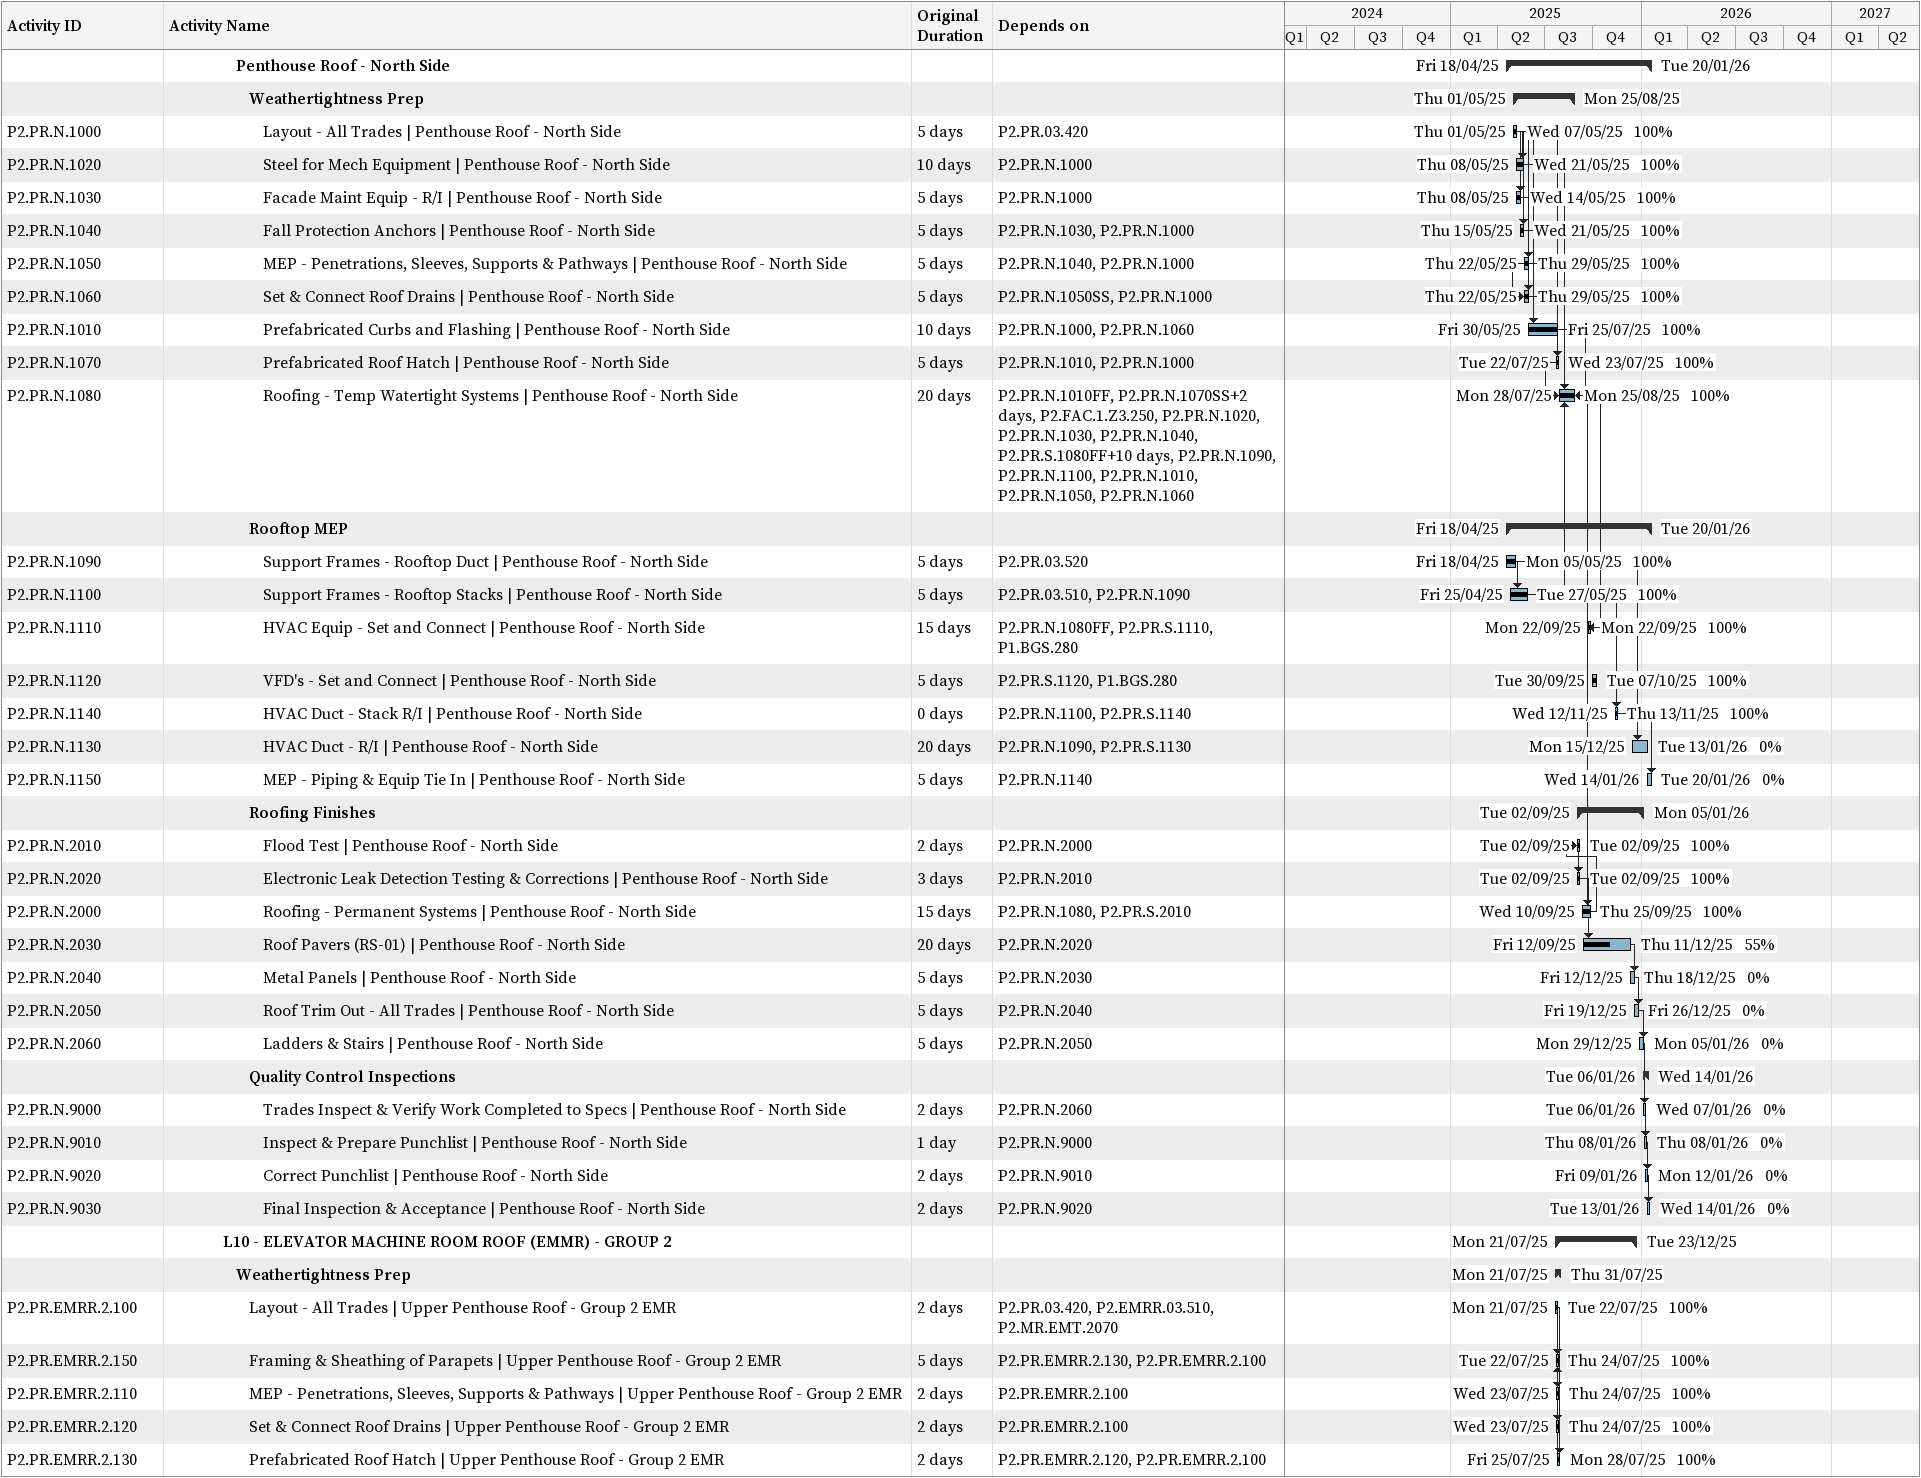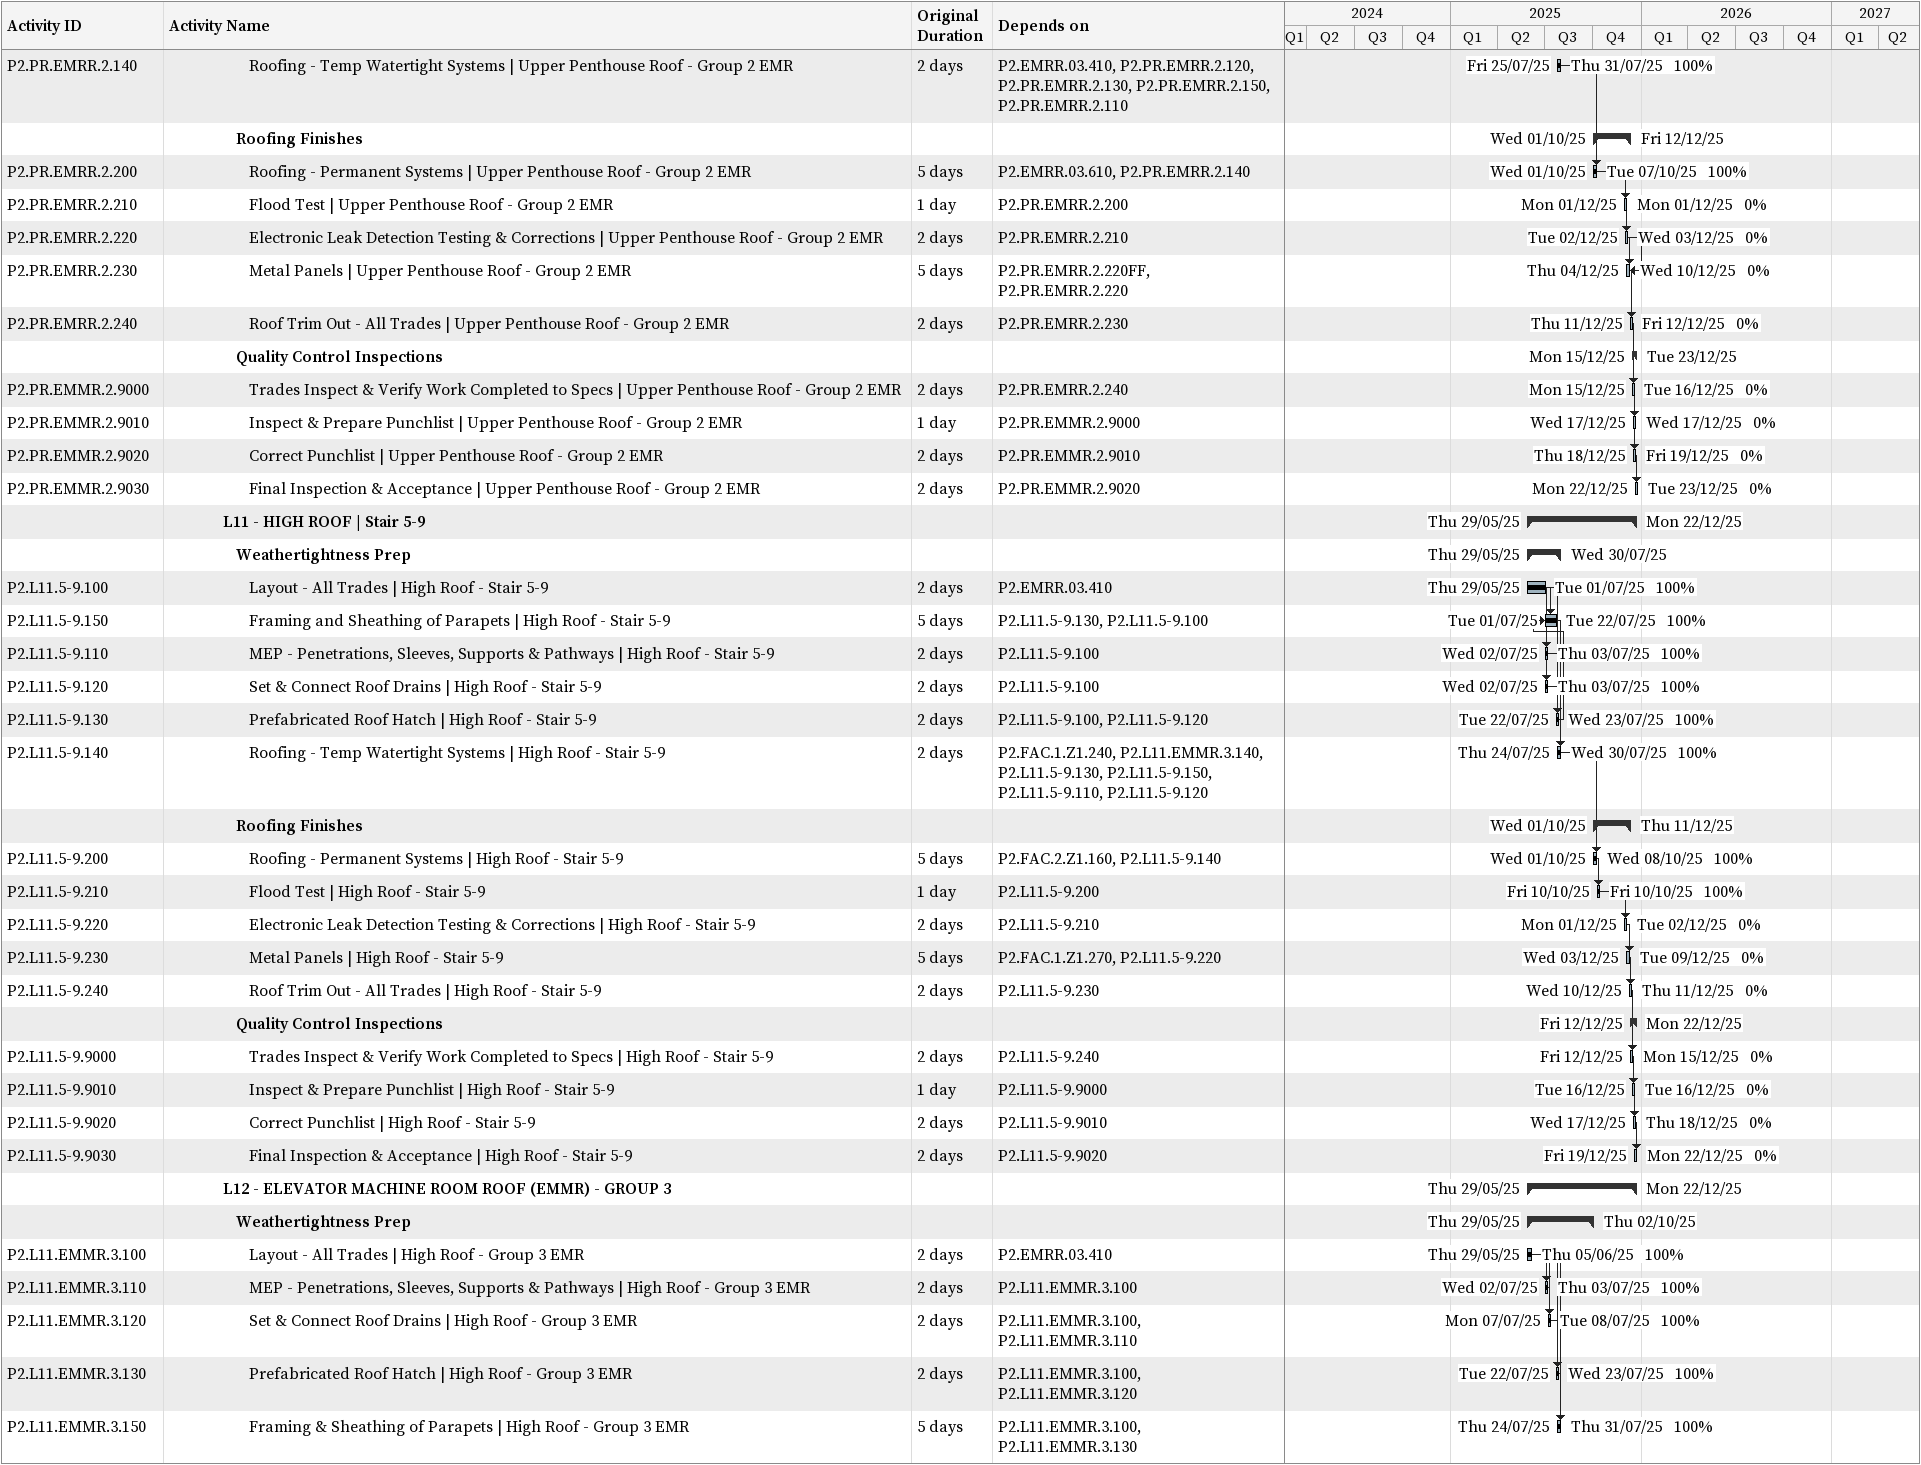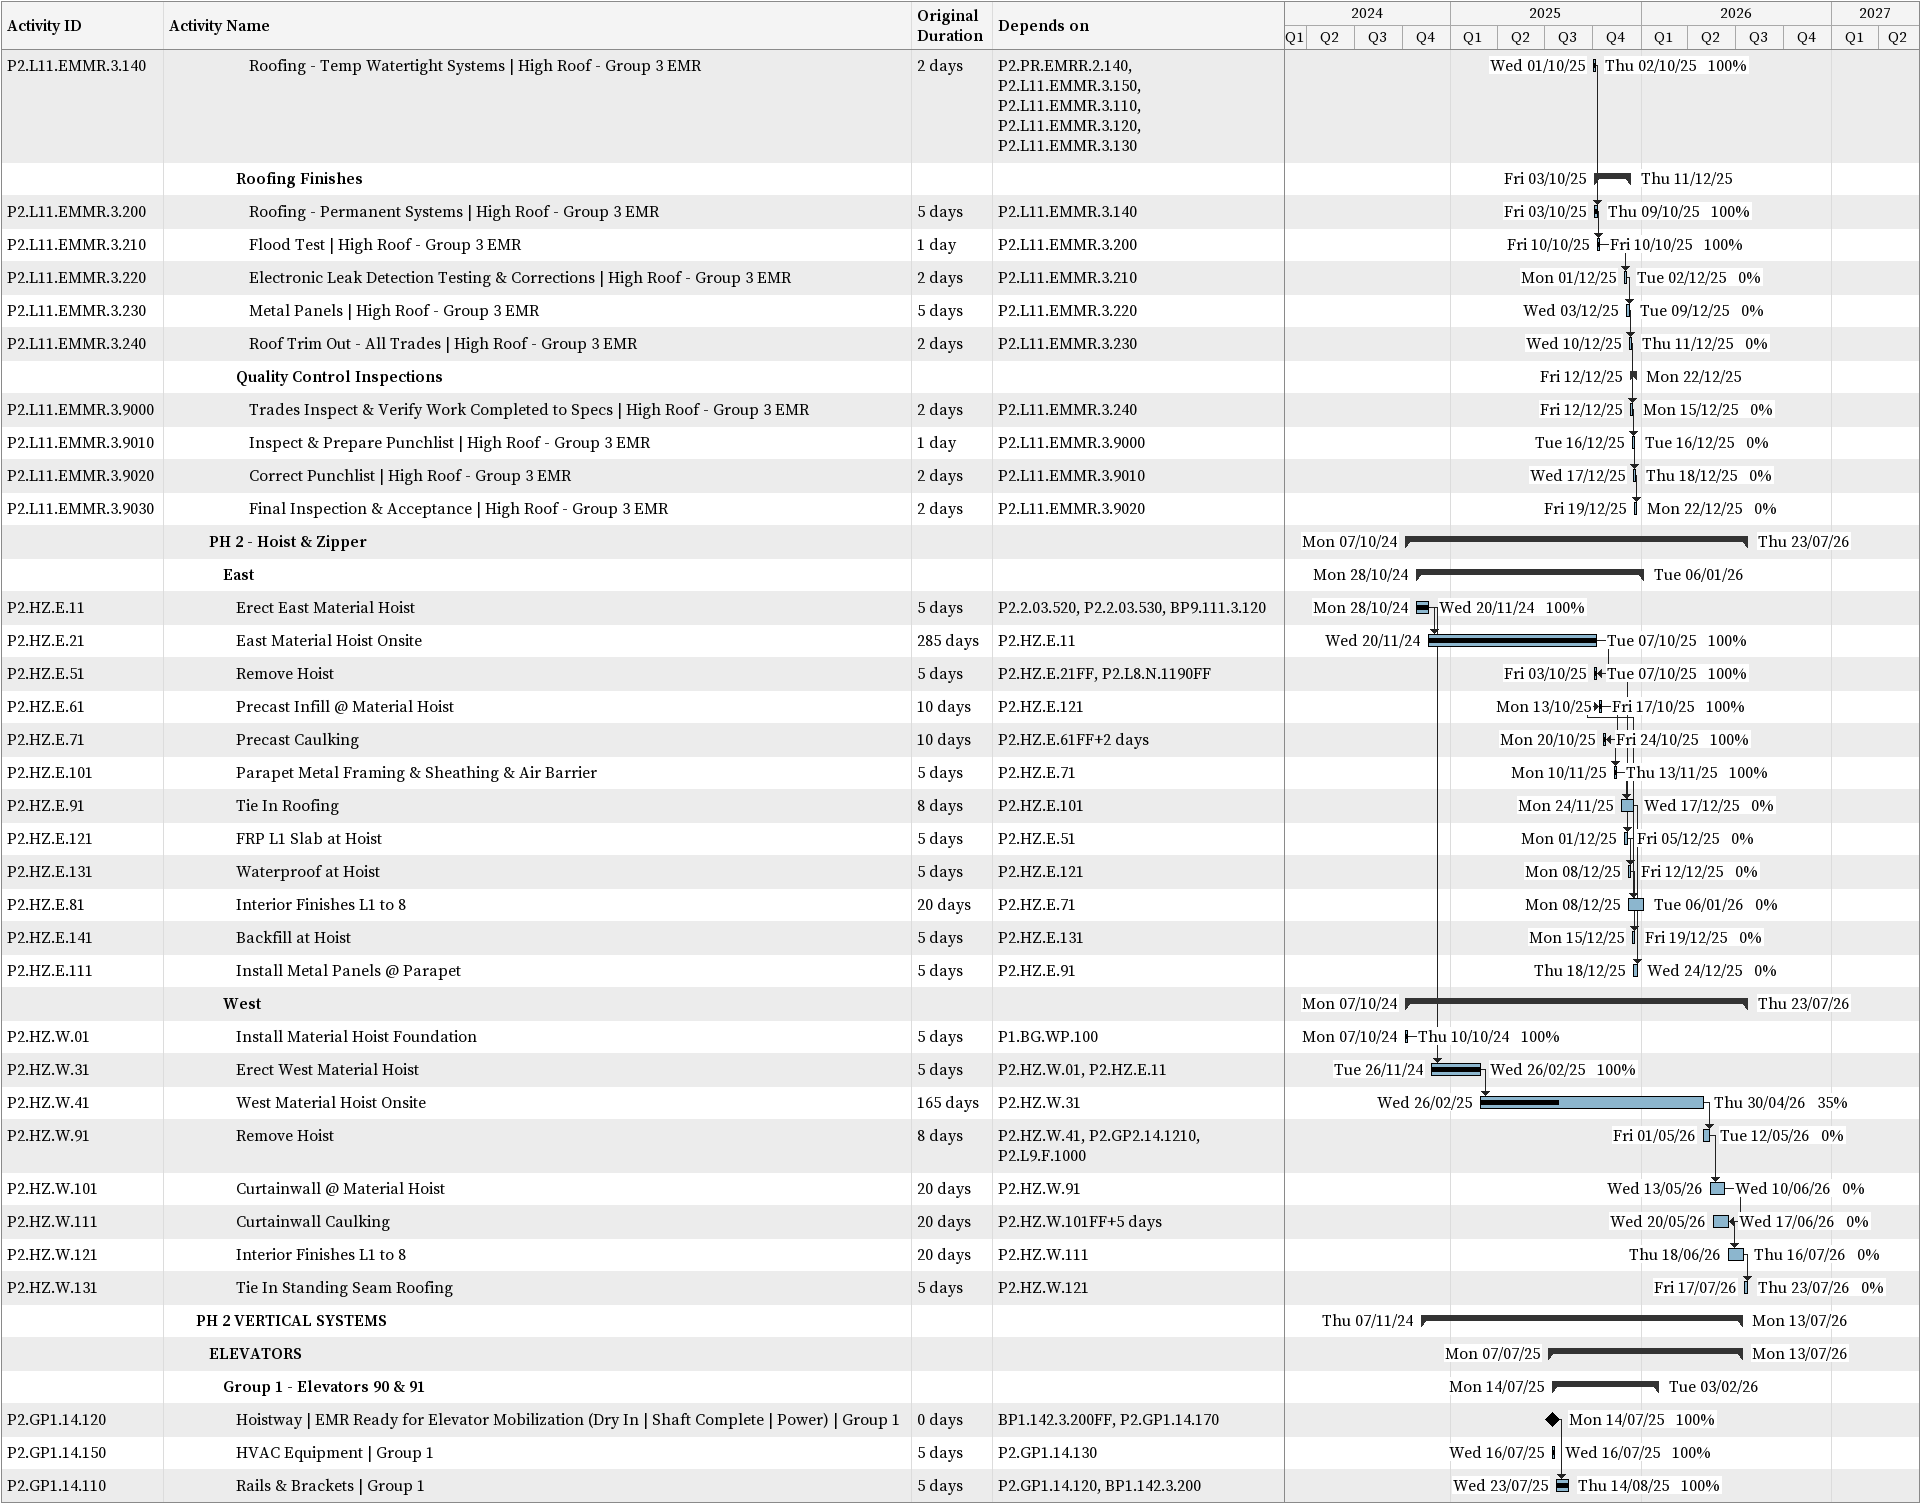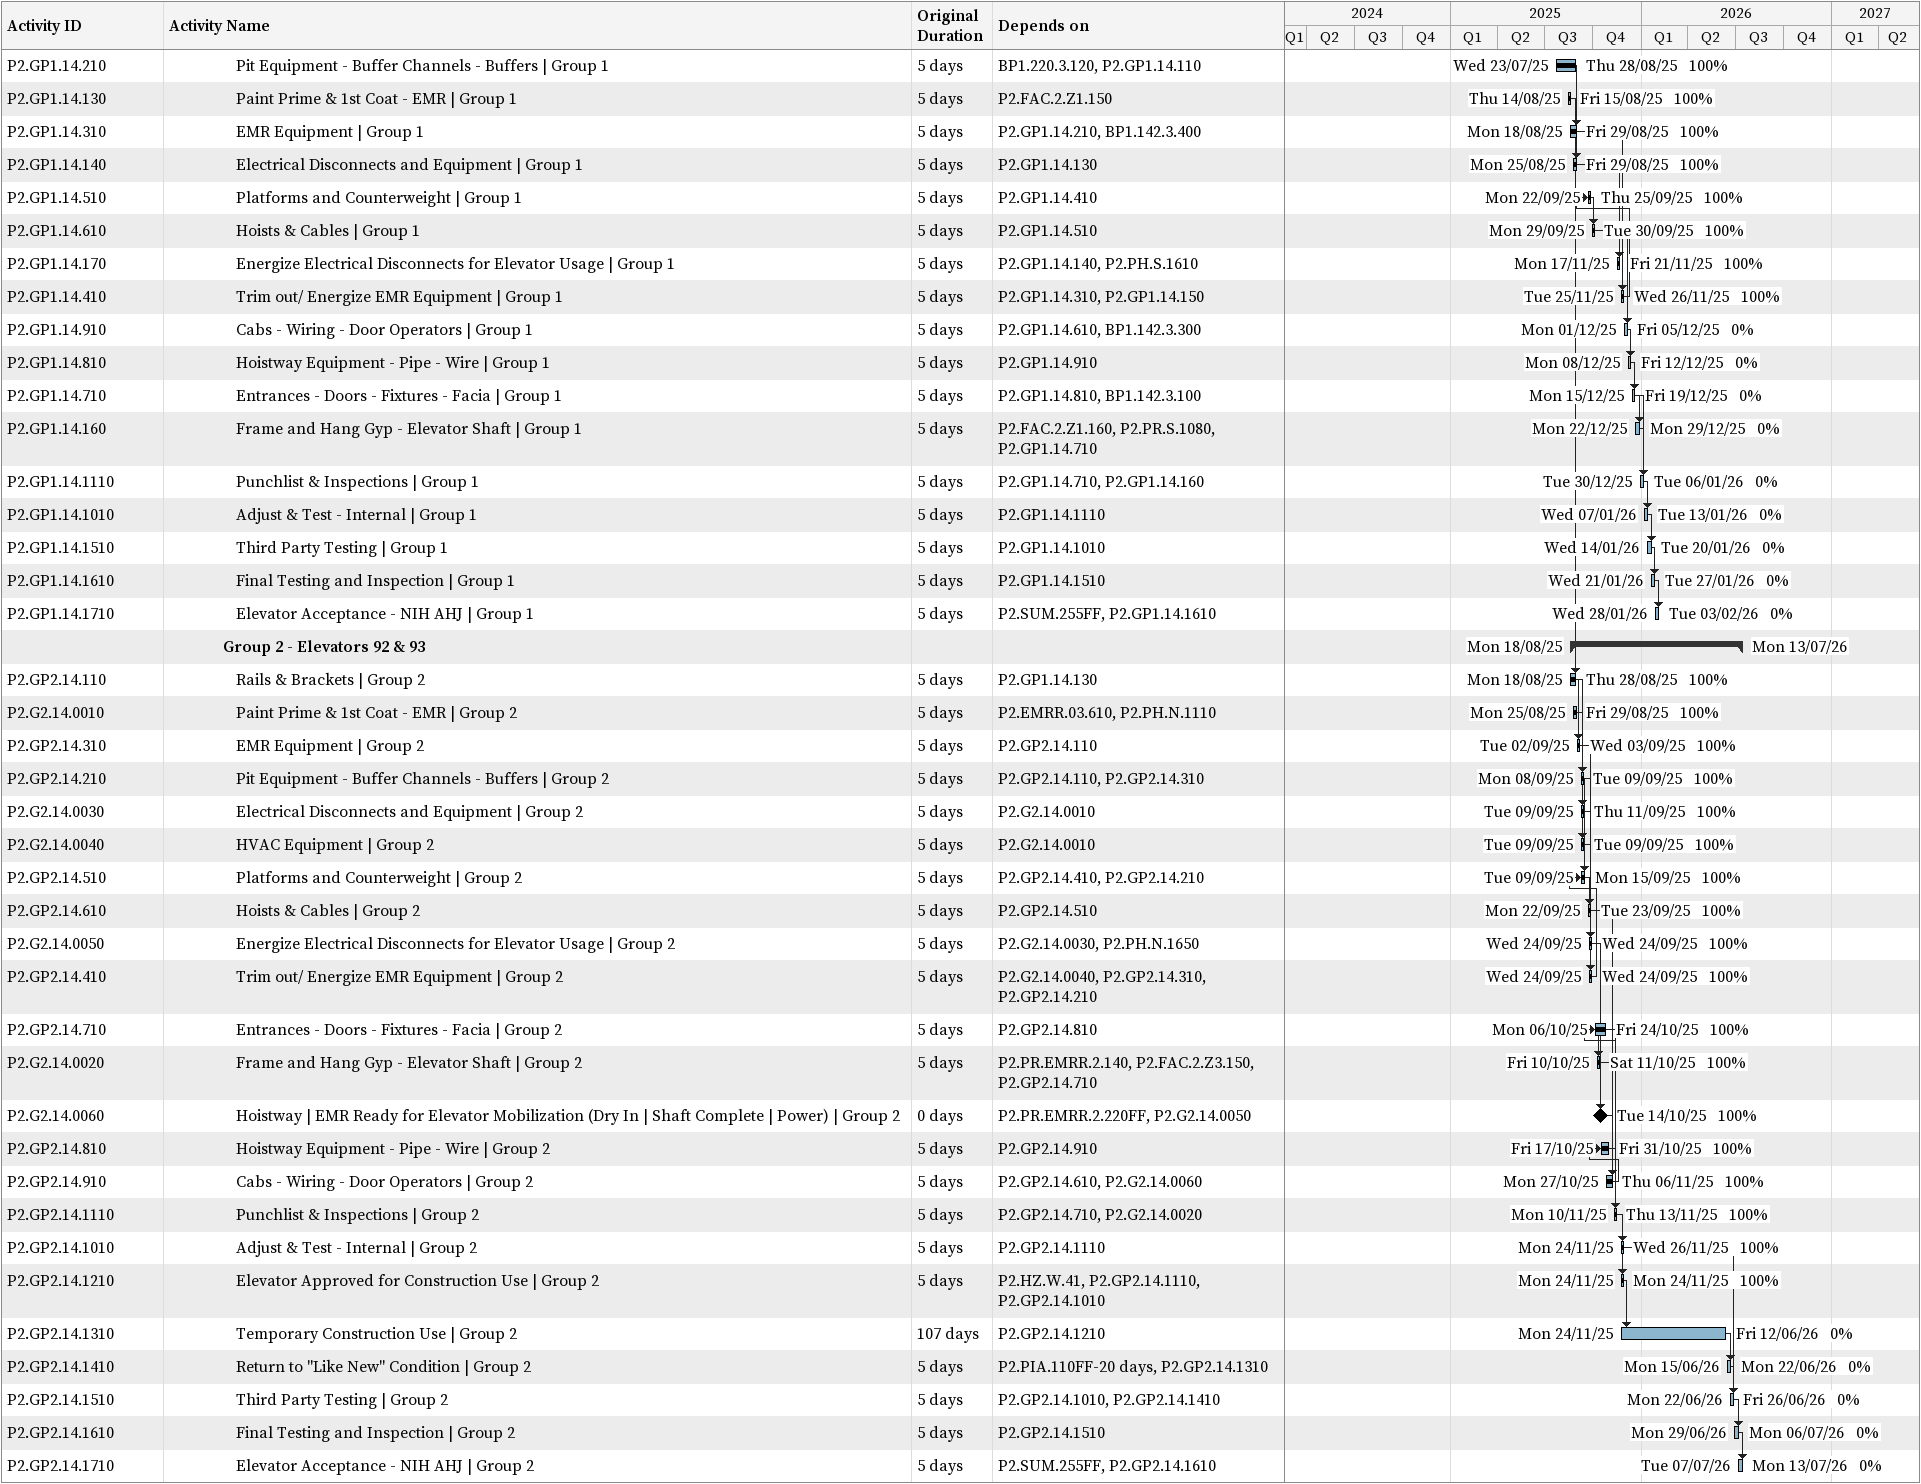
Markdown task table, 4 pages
| ID | Level | Task | Original duration | Start | Finish | Predecessors | % complete |
|---|---|---|---|---|---|---|---|
|  | 6 | **Penthouse Roof - North Side** |  | 2025-04-18 | 2026-01-20 |  |  |
|  | 7 | **Weathertightness Prep** |  | 2025-05-01 | 2025-08-25 |  |  |
| P2.PR.N.1000 | 8 | Layout - All Trades \| Penthouse Roof - North Side | 5d | 2025-05-01 | 2025-05-07 | P2.PR.03.420 | 100 |
| P2.PR.N.1020 | 8 | Steel for Mech Equipment \| Penthouse Roof - North Side | 10d | 2025-05-08 | 2025-05-21 | P2.PR.N.1000 | 100 |
| P2.PR.N.1030 | 8 | Facade Maint Equip - R/I \| Penthouse Roof - North Side | 5d | 2025-05-08 | 2025-05-14 | P2.PR.N.1000 | 100 |
| P2.PR.N.1040 | 8 | Fall Protection Anchors \| Penthouse Roof - North Side | 5d | 2025-05-15 | 2025-05-21 | P2.PR.N.1030, P2.PR.N.1000 | 100 |
| P2.PR.N.1050 | 8 | MEP - Penetrations, Sleeves, Supports & Pathways \| Penthouse Roof - North Side | 5d | 2025-05-22 | 2025-05-29 | P2.PR.N.1040, P2.PR.N.1000 | 100 |
| P2.PR.N.1060 | 8 | Set & Connect Roof Drains \| Penthouse Roof - North Side | 5d | 2025-05-22 | 2025-05-29 | P2.PR.N.1050SS, P2.PR.N.1000 | 100 |
| P2.PR.N.1010 | 8 | Prefabricated Curbs and Flashing \| Penthouse Roof - North Side | 10d | 2025-05-30 | 2025-07-25 | P2.PR.N.1000, P2.PR.N.1060 | 100 |
| P2.PR.N.1070 | 8 | Prefabricated Roof Hatch \| Penthouse Roof - North Side | 5d | 2025-07-22 | 2025-07-23 | P2.PR.N.1010, P2.PR.N.1000 | 100 |
| P2.PR.N.1080 | 8 | Roofing - Temp Watertight Systems \| Penthouse Roof - North Side | 20d | 2025-07-28 | 2025-08-25 | P2.PR.N.1010FF, P2.PR.N.1070SS+2d, P2.FAC.1.Z3.250, P2.PR.N.1020, P2.PR.N.1030, P2.PR.N.1040, P2.PR.S.1080FF+10d, P2.PR.N.1090, P2.PR.N.1100, P2.PR.N.1010, P2.PR.N.1050, P2.PR.N.1060 | 100 |
|  | 7 | **Rooftop MEP** |  | 2025-04-18 | 2026-01-20 |  |  |
| P2.PR.N.1090 | 8 | Support Frames - Rooftop Duct \| Penthouse Roof - North Side | 5d | 2025-04-18 | 2025-05-05 | P2.PR.03.520 | 100 |
| P2.PR.N.1100 | 8 | Support Frames - Rooftop Stacks \| Penthouse Roof - North Side | 5d | 2025-04-25 | 2025-05-27 | P2.PR.03.510, P2.PR.N.1090 | 100 |
| P2.PR.N.1110 | 8 | HVAC Equip - Set and Connect \| Penthouse Roof - North Side | 15d | 2025-09-22 | 2025-09-22 | P2.PR.N.1080FF, P2.PR.S.1110, P1.BGS.280 | 100 |
| P2.PR.N.1120 | 8 | VFD's - Set and Connect \| Penthouse Roof - North Side | 5d | 2025-09-30 | 2025-10-07 | P2.PR.S.1120, P1.BGS.280 | 100 |
| P2.PR.N.1140 | 8 | HVAC Duct - Stack R/I \| Penthouse Roof - North Side | 0d | 2025-11-12 | 2025-11-13 | P2.PR.N.1100, P2.PR.S.1140 | 100 |
| P2.PR.N.1130 | 8 | HVAC Duct - R/I \| Penthouse Roof - North Side | 20d | 2025-12-15 | 2026-01-13 | P2.PR.N.1090, P2.PR.S.1130 | 0 |
| P2.PR.N.1150 | 8 | MEP - Piping & Equip Tie In \| Penthouse Roof - North Side | 5d | 2026-01-14 | 2026-01-20 | P2.PR.N.1140 | 0 |
|  | 7 | **Roofing Finishes** |  | 2025-09-02 | 2026-01-05 |  |  |
| P2.PR.N.2010 | 8 | Flood Test \| Penthouse Roof - North Side | 2d | 2025-09-02 | 2025-09-02 | P2.PR.N.2000 | 100 |
| P2.PR.N.2020 | 8 | Electronic Leak Detection Testing & Corrections \| Penthouse Roof - North Side | 3d | 2025-09-02 | 2025-09-02 | P2.PR.N.2010 | 100 |
| P2.PR.N.2000 | 8 | Roofing - Permanent Systems \| Penthouse Roof - North Side | 15d | 2025-09-10 | 2025-09-25 | P2.PR.N.1080, P2.PR.S.2010 | 100 |
| P2.PR.N.2030 | 8 | Roof Pavers (RS-01) \| Penthouse Roof - North Side | 20d | 2025-09-12 | 2025-12-11 | P2.PR.N.2020 | 55 |
| P2.PR.N.2040 | 8 | Metal Panels \| Penthouse Roof - North Side | 5d | 2025-12-12 | 2025-12-18 | P2.PR.N.2030 | 0 |
| P2.PR.N.2050 | 8 | Roof Trim Out - All Trades \| Penthouse Roof - North Side | 5d | 2025-12-19 | 2025-12-26 | P2.PR.N.2040 | 0 |
| P2.PR.N.2060 | 8 | Ladders & Stairs \| Penthouse Roof - North Side | 5d | 2025-12-29 | 2026-01-05 | P2.PR.N.2050 | 0 |
|  | 7 | **Quality Control Inspections** |  | 2026-01-06 | 2026-01-14 |  |  |
| P2.PR.N.9000 | 8 | Trades Inspect & Verify Work Completed to Specs \| Penthouse Roof - North Side | 2d | 2026-01-06 | 2026-01-07 | P2.PR.N.2060 | 0 |
| P2.PR.N.9010 | 8 | Inspect & Prepare Punchlist \| Penthouse Roof - North Side | 1d | 2026-01-08 | 2026-01-08 | P2.PR.N.9000 | 0 |
| P2.PR.N.9020 | 8 | Correct Punchlist \| Penthouse Roof - North Side | 2d | 2026-01-09 | 2026-01-12 | P2.PR.N.9010 | 0 |
| P2.PR.N.9030 | 8 | Final Inspection & Acceptance \| Penthouse Roof - North Side | 2d | 2026-01-13 | 2026-01-14 | P2.PR.N.9020 | 0 |
|  | 5 | **L10 - ELEVATOR MACHINE ROOM ROOF (EMMR) - GROUP 2** |  | 2025-07-21 | 2025-12-23 |  |  |
|  | 6 | **Weathertightness Prep** |  | 2025-07-21 | 2025-07-31 |  |  |
| P2.PR.EMRR.2.100 | 7 | Layout - All Trades \| Upper Penthouse Roof - Group 2 EMR | 2d | 2025-07-21 | 2025-07-22 | P2.PR.03.420, P2.EMRR.03.510, P2.MR.EMT.2070 | 100 |
| P2.PR.EMRR.2.150 | 7 | Framing & Sheathing of Parapets \| Upper Penthouse Roof - Group 2 EMR | 5d | 2025-07-22 | 2025-07-24 | P2.PR.EMRR.2.130, P2.PR.EMRR.2.100 | 100 |
| P2.PR.EMRR.2.110 | 7 | MEP - Penetrations, Sleeves, Supports & Pathways \| Upper Penthouse Roof - Group 2 EMR | 2d | 2025-07-23 | 2025-07-24 | P2.PR.EMRR.2.100 | 100 |
| P2.PR.EMRR.2.120 | 7 | Set & Connect Roof Drains \| Upper Penthouse Roof - Group 2 EMR | 2d | 2025-07-23 | 2025-07-24 | P2.PR.EMRR.2.100 | 100 |
| P2.PR.EMRR.2.130 | 7 | Prefabricated Roof Hatch \| Upper Penthouse Roof - Group 2 EMR | 2d | 2025-07-25 | 2025-07-28 | P2.PR.EMRR.2.120, P2.PR.EMRR.2.100 | 100 |
| P2.PR.EMRR.2.140 | 7 | Roofing - Temp Watertight Systems \| Upper Penthouse Roof - Group 2 EMR | 2d | 2025-07-25 | 2025-07-31 | P2.EMRR.03.410, P2.PR.EMRR.2.120, P2.PR.EMRR.2.130, P2.PR.EMRR.2.150, P2.PR.EMRR.2.110 | 100 |
|  | 6 | **Roofing Finishes** |  | 2025-10-01 | 2025-12-12 |  |  |
| P2.PR.EMRR.2.200 | 7 | Roofing - Permanent Systems \| Upper Penthouse Roof - Group 2 EMR | 5d | 2025-10-01 | 2025-10-07 | P2.EMRR.03.610, P2.PR.EMRR.2.140 | 100 |
| P2.PR.EMRR.2.210 | 7 | Flood Test \| Upper Penthouse Roof - Group 2 EMR | 1d | 2025-12-01 | 2025-12-01 | P2.PR.EMRR.2.200 | 0 |
| P2.PR.EMRR.2.220 | 7 | Electronic Leak Detection Testing & Corrections \| Upper Penthouse Roof - Group 2 EMR | 2d | 2025-12-02 | 2025-12-03 | P2.PR.EMRR.2.210 | 0 |
| P2.PR.EMRR.2.230 | 7 | Metal Panels \| Upper Penthouse Roof - Group 2 EMR | 5d | 2025-12-04 | 2025-12-10 | P2.PR.EMRR.2.220FF, P2.PR.EMRR.2.220 | 0 |
| P2.PR.EMRR.2.240 | 7 | Roof Trim Out - All Trades \| Upper Penthouse Roof - Group 2 EMR | 2d | 2025-12-11 | 2025-12-12 | P2.PR.EMRR.2.230 | 0 |
|  | 6 | **Quality Control Inspections** |  | 2025-12-15 | 2025-12-23 |  |  |
| P2.PR.EMMR.2.9000 | 7 | Trades Inspect & Verify Work Completed to Specs \| Upper Penthouse Roof - Group 2 EMR | 2d | 2025-12-15 | 2025-12-16 | P2.PR.EMRR.2.240 | 0 |
| P2.PR.EMMR.2.9010 | 7 | Inspect & Prepare Punchlist \| Upper Penthouse Roof - Group 2 EMR | 1d | 2025-12-17 | 2025-12-17 | P2.PR.EMMR.2.9000 | 0 |
| P2.PR.EMMR.2.9020 | 7 | Correct Punchlist \| Upper Penthouse Roof - Group 2 EMR | 2d | 2025-12-18 | 2025-12-19 | P2.PR.EMMR.2.9010 | 0 |
| P2.PR.EMMR.2.9030 | 7 | Final Inspection & Acceptance \| Upper Penthouse Roof - Group 2 EMR | 2d | 2025-12-22 | 2025-12-23 | P2.PR.EMMR.2.9020 | 0 |
|  | 5 | **L11 - HIGH ROOF \| Stair 5-9** |  | 2025-05-29 | 2025-12-22 |  |  |
|  | 6 | **Weathertightness Prep** |  | 2025-05-29 | 2025-07-30 |  |  |
| P2.L11.5-9.100 | 7 | Layout - All Trades \| High Roof - Stair 5-9 | 2d | 2025-05-29 | 2025-07-01 | P2.EMRR.03.410 | 100 |
| P2.L11.5-9.150 | 7 | Framing and Sheathing of Parapets \| High Roof - Stair 5-9 | 5d | 2025-07-01 | 2025-07-22 | P2.L11.5-9.130, P2.L11.5-9.100 | 100 |
| P2.L11.5-9.110 | 7 | MEP - Penetrations, Sleeves, Supports & Pathways \| High Roof - Stair 5-9 | 2d | 2025-07-02 | 2025-07-03 | P2.L11.5-9.100 | 100 |
| P2.L11.5-9.120 | 7 | Set & Connect Roof Drains \| High Roof - Stair 5-9 | 2d | 2025-07-02 | 2025-07-03 | P2.L11.5-9.100 | 100 |
| P2.L11.5-9.130 | 7 | Prefabricated Roof Hatch \| High Roof - Stair 5-9 | 2d | 2025-07-22 | 2025-07-23 | P2.L11.5-9.100, P2.L11.5-9.120 | 100 |
| P2.L11.5-9.140 | 7 | Roofing - Temp Watertight Systems \| High Roof - Stair 5-9 | 2d | 2025-07-24 | 2025-07-30 | P2.FAC.1.Z1.240, P2.L11.EMMR.3.140, P2.L11.5-9.130, P2.L11.5-9.150, P2.L11.5-9.110, P2.L11.5-9.120 | 100 |
|  | 6 | **Roofing Finishes** |  | 2025-10-01 | 2025-12-11 |  |  |
| P2.L11.5-9.200 | 7 | Roofing - Permanent Systems \| High Roof - Stair 5-9 | 5d | 2025-10-01 | 2025-10-08 | P2.FAC.2.Z1.160, P2.L11.5-9.140 | 100 |
| P2.L11.5-9.210 | 7 | Flood Test \| High Roof - Stair 5-9 | 1d | 2025-10-10 | 2025-10-10 | P2.L11.5-9.200 | 100 |
| P2.L11.5-9.220 | 7 | Electronic Leak Detection Testing & Corrections \| High Roof - Stair 5-9 | 2d | 2025-12-01 | 2025-12-02 | P2.L11.5-9.210 | 0 |
| P2.L11.5-9.230 | 7 | Metal Panels \| High Roof - Stair 5-9 | 5d | 2025-12-03 | 2025-12-09 | P2.FAC.1.Z1.270, P2.L11.5-9.220 | 0 |
| P2.L11.5-9.240 | 7 | Roof Trim Out - All Trades \| High Roof - Stair 5-9 | 2d | 2025-12-10 | 2025-12-11 | P2.L11.5-9.230 | 0 |
|  | 6 | **Quality Control Inspections** |  | 2025-12-12 | 2025-12-22 |  |  |
| P2.L11.5-9.9000 | 7 | Trades Inspect & Verify Work Completed to Specs \| High Roof - Stair 5-9 | 2d | 2025-12-12 | 2025-12-15 | P2.L11.5-9.240 | 0 |
| P2.L11.5-9.9010 | 7 | Inspect & Prepare Punchlist \| High Roof - Stair 5-9 | 1d | 2025-12-16 | 2025-12-16 | P2.L11.5-9.9000 | 0 |
| P2.L11.5-9.9020 | 7 | Correct Punchlist \| High Roof - Stair 5-9 | 2d | 2025-12-17 | 2025-12-18 | P2.L11.5-9.9010 | 0 |
| P2.L11.5-9.9030 | 7 | Final Inspection & Acceptance \| High Roof - Stair 5-9 | 2d | 2025-12-19 | 2025-12-22 | P2.L11.5-9.9020 | 0 |
|  | 5 | **L12 - ELEVATOR MACHINE ROOM ROOF (EMMR) - GROUP 3** |  | 2025-05-29 | 2025-12-22 |  |  |
|  | 6 | **Weathertightness Prep** |  | 2025-05-29 | 2025-10-02 |  |  |
| P2.L11.EMMR.3.100 | 7 | Layout - All Trades \| High Roof - Group 3 EMR | 2d | 2025-05-29 | 2025-06-05 | P2.EMRR.03.410 | 100 |
| P2.L11.EMMR.3.110 | 7 | MEP - Penetrations, Sleeves, Supports & Pathways \| High Roof - Group 3 EMR | 2d | 2025-07-02 | 2025-07-03 | P2.L11.EMMR.3.100 | 100 |
| P2.L11.EMMR.3.120 | 7 | Set & Connect Roof Drains \| High Roof - Group 3 EMR | 2d | 2025-07-07 | 2025-07-08 | P2.L11.EMMR.3.100, P2.L11.EMMR.3.110 | 100 |
| P2.L11.EMMR.3.130 | 7 | Prefabricated Roof Hatch \| High Roof - Group 3 EMR | 2d | 2025-07-22 | 2025-07-23 | P2.L11.EMMR.3.100, P2.L11.EMMR.3.120 | 100 |
| P2.L11.EMMR.3.150 | 7 | Framing & Sheathing of Parapets \| High Roof - Group 3 EMR | 5d | 2025-07-24 | 2025-07-31 | P2.L11.EMMR.3.100, P2.L11.EMMR.3.130 | 100 |
| P2.L11.EMMR.3.140 | 7 | Roofing - Temp Watertight Systems \| High Roof - Group 3 EMR | 2d | 2025-10-01 | 2025-10-02 | P2.PR.EMRR.2.140, P2.L11.EMMR.3.150, P2.L11.EMMR.3.110, P2.L11.EMMR.3.120, P2.L11.EMMR.3.130 | 100 |
|  | 6 | **Roofing Finishes** |  | 2025-10-03 | 2025-12-11 |  |  |
| P2.L11.EMMR.3.200 | 7 | Roofing - Permanent Systems \| High Roof - Group 3 EMR | 5d | 2025-10-03 | 2025-10-09 | P2.L11.EMMR.3.140 | 100 |
| P2.L11.EMMR.3.210 | 7 | Flood Test \| High Roof - Group 3 EMR | 1d | 2025-10-10 | 2025-10-10 | P2.L11.EMMR.3.200 | 100 |
| P2.L11.EMMR.3.220 | 7 | Electronic Leak Detection Testing & Corrections \| High Roof - Group 3 EMR | 2d | 2025-12-01 | 2025-12-02 | P2.L11.EMMR.3.210 | 0 |
| P2.L11.EMMR.3.230 | 7 | Metal Panels \| High Roof - Group 3 EMR | 5d | 2025-12-03 | 2025-12-09 | P2.L11.EMMR.3.220 | 0 |
| P2.L11.EMMR.3.240 | 7 | Roof Trim Out - All Trades \| High Roof - Group 3 EMR | 2d | 2025-12-10 | 2025-12-11 | P2.L11.EMMR.3.230 | 0 |
|  | 6 | **Quality Control Inspections** |  | 2025-12-12 | 2025-12-22 |  |  |
| P2.L11.EMMR.3.9000 | 7 | Trades Inspect & Verify Work Completed to Specs \| High Roof - Group 3 EMR | 2d | 2025-12-12 | 2025-12-15 | P2.L11.EMMR.3.240 | 0 |
| P2.L11.EMMR.3.9010 | 7 | Inspect & Prepare Punchlist \| High Roof - Group 3 EMR | 1d | 2025-12-16 | 2025-12-16 | P2.L11.EMMR.3.9000 | 0 |
| P2.L11.EMMR.3.9020 | 7 | Correct Punchlist \| High Roof - Group 3 EMR | 2d | 2025-12-17 | 2025-12-18 | P2.L11.EMMR.3.9010 | 0 |
| P2.L11.EMMR.3.9030 | 7 | Final Inspection & Acceptance \| High Roof - Group 3 EMR | 2d | 2025-12-19 | 2025-12-22 | P2.L11.EMMR.3.9020 | 0 |
|  | 4 | **PH 2 - Hoist & Zipper** |  | 2024-10-07 | 2026-07-23 |  |  |
|  | 5 | **East** |  | 2024-10-28 | 2026-01-06 |  |  |
| P2.HZ.E.11 | 6 | Erect East Material Hoist | 5d | 2024-10-28 | 2024-11-20 | P2.2.03.520, P2.2.03.530, BP9.111.3.120 | 100 |
| P2.HZ.E.21 | 6 | East Material Hoist Onsite | 285d | 2024-11-20 | 2025-10-07 | P2.HZ.E.11 | 100 |
| P2.HZ.E.51 | 6 | Remove Hoist | 5d | 2025-10-03 | 2025-10-07 | P2.HZ.E.21FF, P2.L8.N.1190FF | 100 |
| P2.HZ.E.61 | 6 | Precast Infill @ Material Hoist | 10d | 2025-10-13 | 2025-10-17 | P2.HZ.E.121 | 100 |
| P2.HZ.E.71 | 6 | Precast Caulking | 10d | 2025-10-20 | 2025-10-24 | P2.HZ.E.61FF+2d | 100 |
| P2.HZ.E.101 | 6 | Parapet Metal Framing & Sheathing & Air Barrier | 5d | 2025-11-10 | 2025-11-13 | P2.HZ.E.71 | 100 |
| P2.HZ.E.91 | 6 | Tie In Roofing | 8d | 2025-11-24 | 2025-12-17 | P2.HZ.E.101 | 0 |
| P2.HZ.E.121 | 6 | FRP L1 Slab at Hoist | 5d | 2025-12-01 | 2025-12-05 | P2.HZ.E.51 | 0 |
| P2.HZ.E.131 | 6 | Waterproof at Hoist | 5d | 2025-12-08 | 2025-12-12 | P2.HZ.E.121 | 0 |
| P2.HZ.E.81 | 6 | Interior Finishes L1 to 8 | 20d | 2025-12-08 | 2026-01-06 | P2.HZ.E.71 | 0 |
| P2.HZ.E.141 | 6 | Backfill at Hoist | 5d | 2025-12-15 | 2025-12-19 | P2.HZ.E.131 | 0 |
| P2.HZ.E.111 | 6 | Install Metal Panels @ Parapet | 5d | 2025-12-18 | 2025-12-24 | P2.HZ.E.91 | 0 |
|  | 5 | **West** |  | 2024-10-07 | 2026-07-23 |  |  |
| P2.HZ.W.01 | 6 | Install Material Hoist Foundation | 5d | 2024-10-07 | 2024-10-10 | P1.BG.WP.100 | 100 |
| P2.HZ.W.31 | 6 | Erect West Material Hoist | 5d | 2024-11-26 | 2025-02-26 | P2.HZ.W.01, P2.HZ.E.11 | 100 |
| P2.HZ.W.41 | 6 | West Material Hoist Onsite | 165d | 2025-02-26 | 2026-04-30 | P2.HZ.W.31 | 35 |
| P2.HZ.W.91 | 6 | Remove Hoist | 8d | 2026-05-01 | 2026-05-12 | P2.HZ.W.41, P2.GP2.14.1210, P2.L9.F.1000 | 0 |
| P2.HZ.W.101 | 6 | Curtainwall @ Material Hoist | 20d | 2026-05-13 | 2026-06-10 | P2.HZ.W.91 | 0 |
| P2.HZ.W.111 | 6 | Curtainwall Caulking | 20d | 2026-05-20 | 2026-06-17 | P2.HZ.W.101FF+5d | 0 |
| P2.HZ.W.121 | 6 | Interior Finishes L1 to 8 | 20d | 2026-06-18 | 2026-07-16 | P2.HZ.W.111 | 0 |
| P2.HZ.W.131 | 6 | Tie In Standing Seam Roofing | 5d | 2026-07-17 | 2026-07-23 | P2.HZ.W.121 | 0 |
|  | 3 | **PH 2 VERTICAL SYSTEMS** |  | 2024-11-07 | 2026-07-13 |  |  |
|  | 4 | **ELEVATORS** |  | 2025-07-07 | 2026-07-13 |  |  |
|  | 5 | **Group 1 - Elevators 90 & 91** |  | 2025-07-14 | 2026-02-03 |  |  |
| P2.GP1.14.120 | 6 | Hoistway \| EMR Ready for Elevator Mobilization (Dry In \| Shaft Complete \| Power) \| Group 1 | 0d | 2025-07-14 | 2025-07-14 | BP1.142.3.200FF, P2.GP1.14.170 | 100 |
| P2.GP1.14.150 | 6 | HVAC Equipment \| Group 1 | 5d | 2025-07-16 | 2025-07-16 | P2.GP1.14.130 | 100 |
| P2.GP1.14.110 | 6 | Rails & Brackets \| Group 1 | 5d | 2025-07-23 | 2025-08-14 | P2.GP1.14.120, BP1.142.3.200 | 100 |
| P2.GP1.14.210 | 6 | Pit Equipment - Buffer Channels - Buffers \| Group 1 | 5d | 2025-07-23 | 2025-08-28 | BP1.220.3.120, P2.GP1.14.110 | 100 |
| P2.GP1.14.130 | 6 | Paint Prime & 1st Coat - EMR \| Group 1 | 5d | 2025-08-14 | 2025-08-15 | P2.FAC.2.Z1.150 | 100 |
| P2.GP1.14.310 | 6 | EMR Equipment \| Group 1 | 5d | 2025-08-18 | 2025-08-29 | P2.GP1.14.210, BP1.142.3.400 | 100 |
| P2.GP1.14.140 | 6 | Electrical Disconnects and Equipment \| Group 1 | 5d | 2025-08-25 | 2025-08-29 | P2.GP1.14.130 | 100 |
| P2.GP1.14.510 | 6 | Platforms and Counterweight \| Group 1 | 5d | 2025-09-22 | 2025-09-25 | P2.GP1.14.410 | 100 |
| P2.GP1.14.610 | 6 | Hoists & Cables \| Group 1 | 5d | 2025-09-29 | 2025-09-30 | P2.GP1.14.510 | 100 |
| P2.GP1.14.170 | 6 | Energize Electrical Disconnects for Elevator Usage \| Group 1 | 5d | 2025-11-17 | 2025-11-21 | P2.GP1.14.140, P2.PH.S.1610 | 100 |
| P2.GP1.14.410 | 6 | Trim out/ Energize EMR Equipment \| Group 1 | 5d | 2025-11-25 | 2025-11-26 | P2.GP1.14.310, P2.GP1.14.150 | 100 |
| P2.GP1.14.910 | 6 | Cabs - Wiring - Door Operators \| Group 1 | 5d | 2025-12-01 | 2025-12-05 | P2.GP1.14.610, BP1.142.3.300 | 0 |
| P2.GP1.14.810 | 6 | Hoistway Equipment - Pipe - Wire \| Group 1 | 5d | 2025-12-08 | 2025-12-12 | P2.GP1.14.910 | 0 |
| P2.GP1.14.710 | 6 | Entrances - Doors - Fixtures - Facia \| Group 1 | 5d | 2025-12-15 | 2025-12-19 | P2.GP1.14.810, BP1.142.3.100 | 0 |
| P2.GP1.14.160 | 6 | Frame and Hang Gyp - Elevator Shaft \| Group 1 | 5d | 2025-12-22 | 2025-12-29 | P2.FAC.2.Z1.160, P2.PR.S.1080, P2.GP1.14.710 | 0 |
| P2.GP1.14.1110 | 6 | Punchlist & Inspections \| Group 1 | 5d | 2025-12-30 | 2026-01-06 | P2.GP1.14.710, P2.GP1.14.160 | 0 |
| P2.GP1.14.1010 | 6 | Adjust & Test - Internal \| Group 1 | 5d | 2026-01-07 | 2026-01-13 | P2.GP1.14.1110 | 0 |
| P2.GP1.14.1510 | 6 | Third Party Testing \| Group 1 | 5d | 2026-01-14 | 2026-01-20 | P2.GP1.14.1010 | 0 |
| P2.GP1.14.1610 | 6 | Final Testing and Inspection \| Group 1 | 5d | 2026-01-21 | 2026-01-27 | P2.GP1.14.1510 | 0 |
| P2.GP1.14.1710 | 6 | Elevator Acceptance - NIH AHJ \| Group 1 | 5d | 2026-01-28 | 2026-02-03 | P2.SUM.255FF, P2.GP1.14.1610 | 0 |
|  | 5 | **Group 2 - Elevators 92 & 93** |  | 2025-08-18 | 2026-07-13 |  |  |
| P2.GP2.14.110 | 6 | Rails & Brackets \| Group 2 | 5d | 2025-08-18 | 2025-08-28 | P2.GP1.14.130 | 100 |
| P2.G2.14.0010 | 6 | Paint Prime & 1st Coat - EMR \| Group 2 | 5d | 2025-08-25 | 2025-08-29 | P2.EMRR.03.610, P2.PH.N.1110 | 100 |
| P2.GP2.14.310 | 6 | EMR Equipment \| Group 2 | 5d | 2025-09-02 | 2025-09-03 | P2.GP2.14.110 | 100 |
| P2.GP2.14.210 | 6 | Pit Equipment - Buffer Channels - Buffers \| Group 2 | 5d | 2025-09-08 | 2025-09-09 | P2.GP2.14.110, P2.GP2.14.310 | 100 |
| P2.G2.14.0030 | 6 | Electrical Disconnects and Equipment \| Group 2 | 5d | 2025-09-09 | 2025-09-11 | P2.G2.14.0010 | 100 |
| P2.G2.14.0040 | 6 | HVAC Equipment \| Group 2 | 5d | 2025-09-09 | 2025-09-09 | P2.G2.14.0010 | 100 |
| P2.GP2.14.510 | 6 | Platforms and Counterweight \| Group 2 | 5d | 2025-09-09 | 2025-09-15 | P2.GP2.14.410, P2.GP2.14.210 | 100 |
| P2.GP2.14.610 | 6 | Hoists & Cables \| Group 2 | 5d | 2025-09-22 | 2025-09-23 | P2.GP2.14.510 | 100 |
| P2.G2.14.0050 | 6 | Energize Electrical Disconnects for Elevator Usage \| Group 2 | 5d | 2025-09-24 | 2025-09-24 | P2.G2.14.0030, P2.PH.N.1650 | 100 |
| P2.GP2.14.410 | 6 | Trim out/ Energize EMR Equipment \| Group 2 | 5d | 2025-09-24 | 2025-09-24 | P2.G2.14.0040, P2.GP2.14.310, P2.GP2.14.210 | 100 |
| P2.GP2.14.710 | 6 | Entrances - Doors - Fixtures - Facia \| Group 2 | 5d | 2025-10-06 | 2025-10-24 | P2.GP2.14.810 | 100 |
| P2.G2.14.0020 | 6 | Frame and Hang Gyp - Elevator Shaft \| Group 2 | 5d | 2025-10-10 | 2025-10-11 | P2.PR.EMRR.2.140, P2.FAC.2.Z3.150, P2.GP2.14.710 | 100 |
| P2.G2.14.0060 | 6 | Hoistway \| EMR Ready for Elevator Mobilization (Dry In \| Shaft Complete \| Power) \| Group 2 | 0d | 2025-10-14 | 2025-10-14 | P2.PR.EMRR.2.220FF, P2.G2.14.0050 | 100 |
| P2.GP2.14.810 | 6 | Hoistway Equipment - Pipe - Wire \| Group 2 | 5d | 2025-10-17 | 2025-10-31 | P2.GP2.14.910 | 100 |
| P2.GP2.14.910 | 6 | Cabs - Wiring - Door Operators \| Group 2 | 5d | 2025-10-27 | 2025-11-06 | P2.GP2.14.610, P2.G2.14.0060 | 100 |
| P2.GP2.14.1110 | 6 | Punchlist & Inspections \| Group 2 | 5d | 2025-11-10 | 2025-11-13 | P2.GP2.14.710, P2.G2.14.0020 | 100 |
| P2.GP2.14.1010 | 6 | Adjust & Test - Internal \| Group 2 | 5d | 2025-11-24 | 2025-11-26 | P2.GP2.14.1110 | 100 |
| P2.GP2.14.1210 | 6 | Elevator Approved for Construction Use \| Group 2 | 5d | 2025-11-24 | 2025-11-24 | P2.HZ.W.41, P2.GP2.14.1110, P2.GP2.14.1010 | 100 |
| P2.GP2.14.1310 | 6 | Temporary Construction Use \| Group 2 | 107d | 2025-11-24 | 2026-06-12 | P2.GP2.14.1210 | 0 |
| P2.GP2.14.1410 | 6 | Return to "Like New" Condition \| Group 2 | 5d | 2026-06-15 | 2026-06-22 | P2.PIA.110FF-20d, P2.GP2.14.1310 | 0 |
| P2.GP2.14.1510 | 6 | Third Party Testing \| Group 2 | 5d | 2026-06-22 | 2026-06-26 | P2.GP2.14.1010, P2.GP2.14.1410 | 0 |
| P2.GP2.14.1610 | 6 | Final Testing and Inspection \| Group 2 | 5d | 2026-06-29 | 2026-07-06 | P2.GP2.14.1510 | 0 |
| P2.GP2.14.1710 | 6 | Elevator Acceptance - NIH AHJ \| Group 2 | 5d | 2026-07-07 | 2026-07-13 | P2.SUM.255FF, P2.GP2.14.1610 | 0 |
